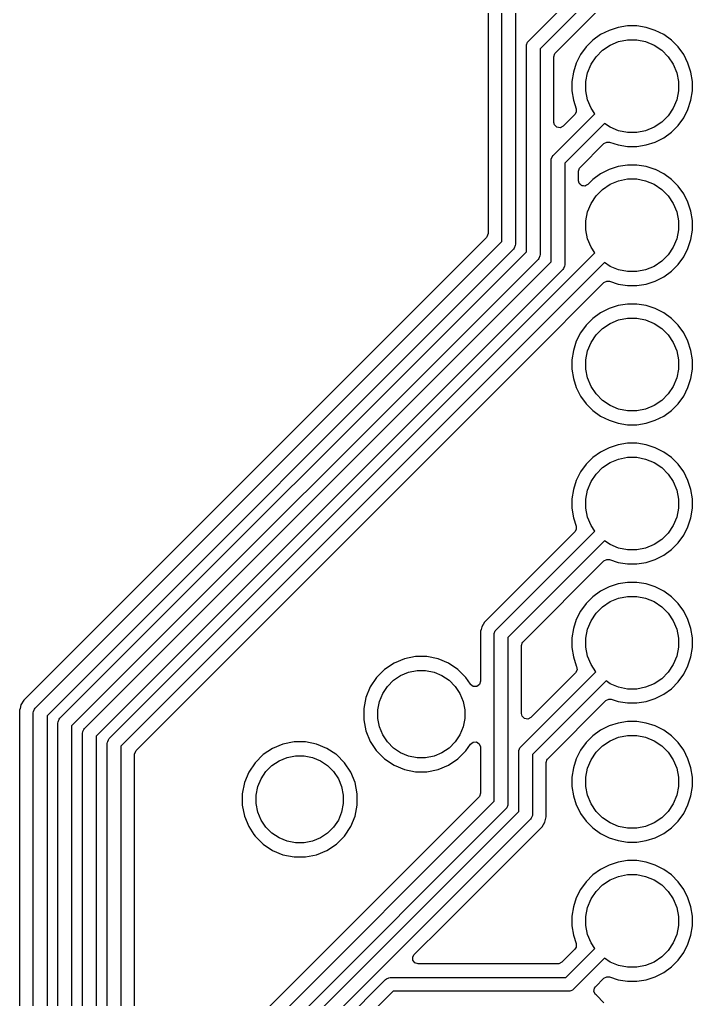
# Model space of a CAD drawing. Extents: x 0 to 130, y -140 to 0.
# Drawn here: x 31.28 to 43.57, y -99.44 to -81.55 of the extents above; entities that cross this region are included whole.
import ezdxf

# ---------------------------------------------------------------- set-up
doc = ezdxf.new("R2010")
doc.units = 0
doc.layers.add('BLACK', color=7, linetype='CONTINUOUS')

msp = doc.modelspace()

# ---------------------------------------------------------------- linework, layer by layer
at = {"layer": 'BLACK', "linetype": 'CONTINUOUS'}
for p, q in [((39.8385, -79.896566), (39.8385, -85.460266)), ((40.089, -85.605036), (40.089, -79.946)), ((40.339, -79.997776), (40.339, -85.656812)), ((40.575612, -81.947612), (41.789328, -80.733895)), ((41.966104, -80.910671), (40.789, -82.087776)), ((41.06849, -82.162546), (41.954548, -81.276487)), ((42.047558, -81.750125), (41.893214, -81.828766)), ((42.047561, -81.750123), (42.047558, -81.750125)), ((42.212293, -81.696598), (42.047561, -81.750123)), ((42.212297, -81.696597), (42.212293, -81.696598)), ((42.383386, -81.6695), (42.212297, -81.696597)), ((42.383389, -81.6695), (42.383386, -81.6695)), ((42.556611, -81.6695), (42.383389, -81.6695)), ((42.556614, -81.6695), (42.556611, -81.6695)), ((42.727702, -81.696597), (42.556614, -81.6695)), ((42.727706, -81.696598), (42.727702, -81.696597)), ((42.892438, -81.750123), (42.727706, -81.696598)), ((42.892441, -81.750125), (42.892438, -81.750123)), ((43.046785, -81.828766), (42.892441, -81.750125)), ((41.893214, -81.828766), (41.753073, -81.930585)), ((42.223258, -81.956601), (42.386685, -81.924093)), ((42.386685, -81.924093), (42.553315, -81.924093)), ((42.553315, -81.924093), (42.716742, -81.956601)), ((43.046787, -81.828767), (43.046785, -81.828766)), ((43.046788, -81.828768), (43.046787, -81.828767)), ((43.186928, -81.930586), (43.046788, -81.828768)), ((40.539, -82.036), (40.541402, -82.011614)), ((40.539, -85.791432), (40.539, -82.036)), ((40.541402, -82.011614), (40.560066, -81.966554)), ((40.560066, -81.966554), (40.560071, -81.966548)), ((40.560071, -81.966548), (40.575612, -81.947612)), ((40.789, -82.087776), (40.789, -85.843208)), ((41.630585, -82.053073), (41.528766, -82.193214)), ((41.753073, -81.930585), (41.630585, -82.053073)), ((41.930766, -82.112941), (42.069313, -82.020367)), ((42.069313, -82.020367), (42.223258, -81.956601)), ((42.716742, -81.956601), (42.870687, -82.020367)), ((42.870687, -82.020367), (43.009234, -82.112941)), ((43.309414, -82.053072), (43.186928, -81.930586)), ((43.411232, -82.193212), (43.309414, -82.053072)), ((41.0395, -82.232544), (41.058407, -82.174353)), ((41.0395, -83.430455), (41.0395, -82.232544)), ((41.058407, -82.174353), (41.06849, -82.162546)), ((41.528766, -82.193214), (41.450125, -82.347558)), ((41.720367, -82.369313), (41.812941, -82.230766)), ((41.812941, -82.230766), (41.930766, -82.112941)), ((43.009234, -82.112941), (43.127059, -82.230766)), ((43.127059, -82.230766), (43.219633, -82.369313)), ((43.489873, -82.347555), (43.411232, -82.193212)), ((41.450123, -82.347561), (41.396598, -82.512293)), ((41.450125, -82.347558), (41.450123, -82.347561)), ((41.656601, -82.523258), (41.720367, -82.369313)), ((43.219633, -82.369313), (43.283399, -82.523258)), ((43.489873, -82.347557), (43.489873, -82.347555)), ((43.489874, -82.347558), (43.489873, -82.347557)), ((43.489876, -82.347561), (43.489874, -82.347558)), ((43.543401, -82.512293), (43.489876, -82.347561)), ((41.396597, -82.512297), (41.3695, -82.683385)), ((41.396598, -82.512293), (41.396597, -82.512297)), ((41.624093, -82.686685), (41.656601, -82.523258)), ((43.283399, -82.523258), (43.315907, -82.686685)), ((43.543402, -82.512297), (43.543401, -82.512293)), ((43.5705, -82.683385), (43.543402, -82.512297)), ((41.3695, -82.683385), (41.3695, -82.856614)), ((41.624093, -82.853315), (41.624093, -82.686685)), ((43.315907, -82.686685), (43.315907, -82.853315)), ((43.5705, -82.856614), (43.5705, -82.683385)), ((41.3695, -82.856614), (41.396597, -83.027702)), ((41.656601, -83.016742), (41.624093, -82.853315)), ((43.315907, -82.853315), (43.283399, -83.016742)), ((43.543402, -83.027702), (43.5705, -82.856614)), ((41.396597, -83.027702), (41.396598, -83.027706)), ((41.396598, -83.027706), (41.44766, -83.184855)), ((41.720367, -83.170687), (41.656601, -83.016742)), ((41.789328, -83.273895), (41.720367, -83.170687)), ((43.219633, -83.170687), (43.127059, -83.309234)), ((43.283399, -83.016742), (43.219633, -83.170687)), ((43.489876, -83.192438), (43.543401, -83.027706)), ((43.543401, -83.027706), (43.543402, -83.027702)), ((41.025612, -84.037612), (41.789328, -83.273895)), ((41.42351, -83.285451), (41.208504, -83.500458)), ((41.447661, -83.24604), (41.42351, -83.285451)), ((41.44766, -83.184855), (41.447661, -83.24604)), ((43.127059, -83.309234), (43.009234, -83.427059)), ((43.309414, -83.486928), (43.411232, -83.346788)), ((43.411232, -83.346788), (43.489873, -83.192445)), ((43.489873, -83.192445), (43.489874, -83.19244)), ((43.489874, -83.19244), (43.489876, -83.192438)), ((41.05029, -83.4754), (41.0395, -83.430455)), ((41.093555, -83.518665), (41.05029, -83.4754)), ((41.153987, -83.528236), (41.093555, -83.518665)), ((41.208504, -83.500458), (41.153987, -83.528236)), ((41.966104, -83.450671), (41.239, -84.177776)), ((42.069313, -83.519633), (41.966104, -83.450671)), ((42.223258, -83.583399), (42.069313, -83.519633)), ((42.870687, -83.519633), (42.716742, -83.583399)), ((43.009234, -83.427059), (42.870687, -83.519633)), ((43.186928, -83.609414), (43.309414, -83.486928)), ((42.386685, -83.615907), (42.223258, -83.583399)), ((42.553315, -83.615907), (42.386685, -83.615907)), ((42.716742, -83.583399), (42.553315, -83.615907)), ((42.892445, -83.789873), (43.046788, -83.711232)), ((43.046788, -83.711232), (43.186928, -83.609414)), ((41.518496, -84.252541), (41.954546, -83.81649)), ((41.954546, -83.81649), (42.009063, -83.788712)), ((42.009063, -83.788712), (42.055143, -83.792339)), ((42.055143, -83.792339), (42.212293, -83.843401)), ((42.212293, -83.843401), (42.212297, -83.843402)), ((42.212297, -83.843402), (42.383386, -83.8705)), ((42.383386, -83.8705), (42.383389, -83.8705)), ((42.383389, -83.8705), (42.556614, -83.8705)), ((42.556614, -83.8705), (42.727702, -83.843402)), ((42.727702, -83.843402), (42.727706, -83.843401)), ((42.727706, -83.843401), (42.892438, -83.789876)), ((42.892438, -83.789876), (42.89244, -83.789874)), ((42.89244, -83.789874), (42.892445, -83.789873)), ((40.991402, -84.101614), (41.010066, -84.056554)), ((41.010066, -84.056554), (41.010071, -84.056548)), ((41.010071, -84.056548), (41.025612, -84.037612)), ((40.989, -84.126), (40.991402, -84.101614)), ((40.989, -85.977828), (40.989, -84.126)), ((41.239, -84.177776), (41.239, -86.029604)), ((41.508407, -84.264353), (41.518496, -84.252541)), ((42.212293, -84.236598), (42.047561, -84.290123)), ((42.212297, -84.236597), (42.212293, -84.236598)), ((42.383386, -84.2095), (42.212297, -84.236597)), ((42.383389, -84.2095), (42.383386, -84.2095)), ((42.556611, -84.2095), (42.383389, -84.2095)), ((42.556614, -84.2095), (42.556611, -84.2095)), ((42.727702, -84.236597), (42.556614, -84.2095)), ((42.727706, -84.236598), (42.727702, -84.236597)), ((42.892438, -84.290123), (42.727706, -84.236598)), ((41.4895, -84.322544), (41.508407, -84.264353)), ((41.4895, -84.495151), (41.4895, -84.322544)), ((41.893214, -84.368766), (41.753073, -84.470585)), ((42.047558, -84.290125), (41.893214, -84.368766)), ((42.047561, -84.290123), (42.047558, -84.290125)), ((42.892441, -84.290125), (42.892438, -84.290123)), ((42.892444, -84.290126), (42.892441, -84.290125)), ((42.892445, -84.290127), (42.892444, -84.290126)), ((42.898527, -84.293226), (42.892445, -84.290127)), ((43.046785, -84.368766), (42.898527, -84.293226)), ((43.046787, -84.368767), (43.046785, -84.368766)), ((43.046788, -84.368768), (43.046787, -84.368767)), ((43.186928, -84.470586), (43.046788, -84.368768)), ((41.50029, -84.540096), (41.4895, -84.495151)), ((41.505938, -84.545744), (41.50029, -84.540096)), ((41.508407, -84.553342), (41.505938, -84.545744)), ((41.527163, -84.566969), (41.508407, -84.553342)), ((41.543555, -84.583361), (41.527163, -84.566969)), ((41.551444, -84.58461), (41.543555, -84.583361)), ((41.557907, -84.589306), (41.551444, -84.58461)), ((41.581092, -84.589306), (41.557907, -84.589306)), ((41.603987, -84.592932), (41.581092, -84.589306)), ((41.611104, -84.589306), (41.603987, -84.592932)), ((41.619093, -84.589306), (41.611104, -84.589306)), ((41.637848, -84.575679), (41.619093, -84.589306)), ((41.658501, -84.565156), (41.637848, -84.575679)), ((41.753072, -84.470586), (41.658501, -84.565156)), ((41.753073, -84.470585), (41.753072, -84.470586)), ((41.930766, -84.652941), (42.069313, -84.560367)), ((42.069313, -84.560367), (42.223258, -84.496601)), ((42.223258, -84.496601), (42.386685, -84.464093)), ((42.386685, -84.464093), (42.553315, -84.464093)), ((42.553315, -84.464093), (42.716742, -84.496601)), ((42.716742, -84.496601), (42.870687, -84.560367)), ((42.870687, -84.560367), (43.009234, -84.652941)), ((43.309414, -84.593072), (43.186928, -84.470586)), ((43.411232, -84.733212), (43.309414, -84.593072)), ((41.720367, -84.909313), (41.812941, -84.770766)), ((41.812941, -84.770766), (41.930766, -84.652941)), ((43.009234, -84.652941), (43.127059, -84.770766)), ((43.127059, -84.770766), (43.219633, -84.909313)), ((43.489873, -84.887555), (43.411232, -84.733212)), ((41.656601, -85.063258), (41.720367, -84.909313)), ((43.219633, -84.909313), (43.283399, -85.063258)), ((43.489873, -84.887557), (43.489873, -84.887555)), ((43.489874, -84.887558), (43.489873, -84.887557)), ((43.489876, -84.887561), (43.489874, -84.887558)), ((43.543401, -85.052293), (43.489876, -84.887561)), ((41.624093, -85.226685), (41.656601, -85.063258)), ((43.283399, -85.063258), (43.315907, -85.226685)), ((43.543402, -85.052297), (43.543401, -85.052293)), ((43.5705, -85.223385), (43.543402, -85.052297)), ((41.624093, -85.393315), (41.624093, -85.226685)), ((43.315907, -85.226685), (43.315907, -85.393315)), ((43.5705, -85.396614), (43.5705, -85.223385)), ((39.8385, -85.460266), (39.819593, -85.518457)), ((41.656601, -85.556742), (41.624093, -85.393315)), ((43.315907, -85.393315), (43.283399, -85.556742)), ((43.543402, -85.567702), (43.5705, -85.396614)), ((39.809504, -85.53027), (31.429438, -93.910337)), ((31.571612, -94.122424), (40.089, -85.605036)), ((39.819593, -85.518457), (39.809504, -85.53027)), ((40.336598, -85.681199), (40.317934, -85.726258)), ((40.339, -85.656812), (40.336598, -85.681198)), ((40.336598, -85.681198), (40.336598, -85.681199)), ((41.720367, -85.710687), (41.656601, -85.556742)), ((43.283399, -85.556742), (43.219633, -85.710687)), ((43.489876, -85.732438), (43.543401, -85.567706)), ((43.543401, -85.567706), (43.543402, -85.567702)), ((40.302388, -85.7452), (31.785, -94.262588)), ((32.021612, -94.30882), (40.539, -85.791432)), ((32.921612, -94.681612), (41.789328, -85.813894)), ((40.317934, -85.726258), (40.302388, -85.7452)), ((40.789, -85.843208), (40.786598, -85.867594)), ((41.789328, -85.813894), (41.720367, -85.710687)), ((43.127059, -85.849234), (43.009234, -85.967059)), ((43.219633, -85.710687), (43.127059, -85.849234)), ((43.411232, -85.886788), (43.489873, -85.732445)), ((43.489873, -85.732445), (43.489874, -85.73244)), ((43.489874, -85.73244), (43.489876, -85.732438)), ((40.752388, -85.931596), (32.235, -94.448984)), ((32.471612, -94.495216), (40.989, -85.977828)), ((41.966105, -85.990671), (33.135, -94.821776)), ((40.767934, -85.912654), (40.752388, -85.931596)), ((40.786598, -85.867595), (40.767934, -85.912654)), ((40.786598, -85.867594), (40.786598, -85.867595)), ((41.239, -86.029604), (41.236598, -86.05399)), ((42.069313, -86.059633), (41.966105, -85.990671)), ((43.009234, -85.967059), (42.870687, -86.059633)), ((43.186928, -86.149414), (43.309414, -86.026928)), ((43.309414, -86.026928), (43.411232, -85.886788)), ((41.202388, -86.117992), (32.685, -94.63538)), ((41.217934, -86.09905), (41.202388, -86.117992)), ((41.236598, -86.053991), (41.217934, -86.09905)), ((41.236598, -86.05399), (41.236598, -86.053991)), ((42.223258, -86.123399), (42.069313, -86.059633)), ((42.386685, -86.155907), (42.223258, -86.123399)), ((42.553315, -86.155907), (42.386685, -86.155907)), ((42.716742, -86.123399), (42.553315, -86.155907)), ((42.870687, -86.059633), (42.716742, -86.123399)), ((43.046788, -86.251232), (43.186928, -86.149414)), ((40.54765, -87.763385), (41.954548, -86.356487)), ((41.954548, -86.356487), (42.009063, -86.328712)), ((42.009063, -86.328712), (42.055143, -86.332339)), ((42.055143, -86.332339), (42.212293, -86.383401)), ((42.212293, -86.383401), (42.212297, -86.383402)), ((42.212297, -86.383402), (42.383386, -86.4105)), ((42.556614, -86.4105), (42.727702, -86.383402)), ((42.727702, -86.383402), (42.727706, -86.383401)), ((42.727706, -86.383401), (42.892438, -86.329876)), ((42.892438, -86.329876), (42.89244, -86.329874)), ((42.89244, -86.329874), (42.892445, -86.329873)), ((42.892445, -86.329873), (43.046788, -86.251232)), ((42.383386, -86.4105), (42.383389, -86.4105)), ((42.383389, -86.4105), (42.556614, -86.4105)), ((42.383386, -86.7495), (42.212297, -86.776597)), ((42.383389, -86.7495), (42.383386, -86.7495)), ((42.556611, -86.7495), (42.383389, -86.7495)), ((42.556614, -86.7495), (42.556611, -86.7495)), ((42.727702, -86.776597), (42.556614, -86.7495)), ((41.893214, -86.908766), (41.753073, -87.010585)), ((42.047558, -86.830125), (41.893214, -86.908766)), ((42.047561, -86.830123), (42.047558, -86.830125)), ((42.212293, -86.776598), (42.047561, -86.830123)), ((42.212297, -86.776597), (42.212293, -86.776598)), ((42.727706, -86.776598), (42.727702, -86.776597)), ((42.892438, -86.830123), (42.727706, -86.776598)), ((42.892441, -86.830125), (42.892438, -86.830123)), ((43.046785, -86.908766), (42.892441, -86.830125)), ((43.046787, -86.908767), (43.046785, -86.908766)), ((43.046788, -86.908768), (43.046787, -86.908767)), ((43.186928, -87.010586), (43.046788, -86.908768)), ((41.753073, -87.010585), (41.630585, -87.133073)), ((41.930766, -87.192941), (42.069313, -87.100367)), ((42.069313, -87.100367), (42.223258, -87.036601)), ((42.223258, -87.036601), (42.386685, -87.004093)), ((42.386685, -87.004093), (42.553315, -87.004093)), ((42.553315, -87.004093), (42.716742, -87.036601)), ((42.716742, -87.036601), (42.870687, -87.100367)), ((42.870687, -87.100367), (43.009234, -87.192941)), ((43.309414, -87.133072), (43.186928, -87.010586)), ((41.528766, -87.273214), (41.450125, -87.427558)), ((41.630585, -87.133073), (41.528766, -87.273214)), ((41.812941, -87.310766), (41.930766, -87.192941)), ((43.009234, -87.192941), (43.127059, -87.310766)), ((43.411232, -87.273212), (43.309414, -87.133072)), ((43.489873, -87.427555), (43.411232, -87.273212)), ((41.450123, -87.427561), (41.396598, -87.592293)), ((41.450125, -87.427558), (41.450123, -87.427561)), ((41.656601, -87.603258), (41.720367, -87.449313)), ((41.720367, -87.449313), (41.812941, -87.310766)), ((43.127059, -87.310766), (43.219633, -87.449313)), ((43.219633, -87.449313), (43.283399, -87.603258)), ((43.489873, -87.427557), (43.489873, -87.427555)), ((43.489874, -87.427558), (43.489873, -87.427557)), ((43.489876, -87.427561), (43.489874, -87.427558)), ((43.543401, -87.592293), (43.489876, -87.427561)), ((41.396597, -87.592297), (41.3695, -87.763385)), ((41.396598, -87.592293), (41.396597, -87.592297)), ((41.624093, -87.766685), (41.656601, -87.603258)), ((43.283399, -87.603258), (43.315907, -87.766685)), ((43.543402, -87.592297), (43.543401, -87.592293)), ((43.5705, -87.763385), (43.543402, -87.592297)), ((33.41449, -94.896546), (40.54765, -87.763385)), ((41.3695, -87.763385), (41.3695, -87.936614)), ((41.624093, -87.933315), (41.624093, -87.766685)), ((43.315907, -87.766685), (43.315907, -87.933315)), ((43.5705, -87.936614), (43.5705, -87.763385)), ((41.3695, -87.936614), (41.396597, -88.107702)), ((41.656601, -88.096742), (41.624093, -87.933315)), ((43.315907, -87.933315), (43.283399, -88.096742)), ((43.543402, -88.107702), (43.5705, -87.936614)), ((41.396597, -88.107702), (41.396598, -88.107706)), ((41.396598, -88.107706), (41.450123, -88.272438)), ((41.720367, -88.250687), (41.656601, -88.096742)), ((43.283399, -88.096742), (43.219633, -88.250687)), ((43.489876, -88.272438), (43.543401, -88.107706)), ((43.543401, -88.107706), (43.543402, -88.107702)), ((41.450123, -88.272438), (41.450125, -88.272441)), ((41.450125, -88.272441), (41.450126, -88.272442)), ((41.450126, -88.272442), (41.450127, -88.272445)), ((41.450127, -88.272445), (41.528768, -88.426788)), ((41.812941, -88.389234), (41.720367, -88.250687)), ((43.219633, -88.250687), (43.127059, -88.389234)), ((43.411232, -88.426788), (43.489873, -88.272445)), ((43.489873, -88.272445), (43.489874, -88.27244)), ((43.489874, -88.27244), (43.489876, -88.272438)), ((41.528768, -88.426788), (41.630586, -88.566928)), ((41.930766, -88.507059), (41.812941, -88.389234)), ((42.069313, -88.599633), (41.930766, -88.507059)), ((43.009234, -88.507059), (42.870687, -88.599633)), ((43.127059, -88.389234), (43.009234, -88.507059)), ((43.309414, -88.566928), (43.411232, -88.426788)), ((41.630586, -88.566928), (41.753072, -88.689414)), ((41.753072, -88.689414), (41.893212, -88.791232)), ((42.223258, -88.663399), (42.069313, -88.599633)), ((42.386685, -88.695907), (42.223258, -88.663399)), ((42.553315, -88.695907), (42.386685, -88.695907)), ((42.716742, -88.663399), (42.553315, -88.695907)), ((42.870687, -88.599633), (42.716742, -88.663399)), ((43.046788, -88.791232), (43.186928, -88.689414)), ((43.186928, -88.689414), (43.309414, -88.566928)), ((41.893212, -88.791232), (42.047555, -88.869873)), ((42.047555, -88.869873), (42.047557, -88.869873)), ((42.047557, -88.869873), (42.047558, -88.869874)), ((42.047558, -88.869874), (42.047561, -88.869876)), ((42.047561, -88.869876), (42.212293, -88.923401)), ((42.727706, -88.923401), (42.892438, -88.869876)), ((42.892438, -88.869876), (42.89244, -88.869874)), ((42.89244, -88.869874), (42.892445, -88.869873)), ((42.892445, -88.869873), (43.046788, -88.791232)), ((42.212293, -88.923401), (42.212297, -88.923402)), ((42.212297, -88.923402), (42.383386, -88.9505)), ((42.383386, -88.9505), (42.383389, -88.9505)), ((42.383389, -88.9505), (42.556614, -88.9505)), ((42.556614, -88.9505), (42.727702, -88.923402)), ((42.727702, -88.923402), (42.727706, -88.923401)), ((42.047558, -89.370125), (41.893214, -89.448766)), ((42.047561, -89.370123), (42.047558, -89.370125)), ((42.212293, -89.316598), (42.047561, -89.370123)), ((42.212297, -89.316597), (42.212293, -89.316598)), ((42.383386, -89.2895), (42.212297, -89.316597)), ((42.383389, -89.2895), (42.383386, -89.2895)), ((42.556611, -89.2895), (42.383389, -89.2895)), ((42.556614, -89.2895), (42.556611, -89.2895)), ((42.727702, -89.316597), (42.556614, -89.2895)), ((42.727706, -89.316598), (42.727702, -89.316597)), ((42.892438, -89.370123), (42.727706, -89.316598)), ((42.892441, -89.370125), (42.892438, -89.370123)), ((43.046785, -89.448766), (42.892441, -89.370125)), ((41.753073, -89.550585), (41.630585, -89.673073)), ((41.893214, -89.448766), (41.753073, -89.550585)), ((42.069313, -89.640367), (42.223258, -89.576601)), ((42.223258, -89.576601), (42.386685, -89.544093)), ((42.386685, -89.544093), (42.553315, -89.544093)), ((42.553315, -89.544093), (42.716742, -89.576601)), ((42.716742, -89.576601), (42.870687, -89.640367)), ((43.046787, -89.448767), (43.046785, -89.448766)), ((43.046788, -89.448768), (43.046787, -89.448767)), ((43.186928, -89.550586), (43.046788, -89.448768)), ((43.309414, -89.673072), (43.186928, -89.550586)), ((41.630585, -89.673073), (41.528766, -89.813214)), ((41.812941, -89.850766), (41.930766, -89.732941)), ((41.930766, -89.732941), (42.069313, -89.640367)), ((42.870687, -89.640367), (43.009234, -89.732941)), ((43.009234, -89.732941), (43.127059, -89.850766)), ((43.411232, -89.813212), (43.309414, -89.673072)), ((41.450123, -89.967561), (41.396598, -90.132293)), ((41.450125, -89.967558), (41.450123, -89.967561)), ((41.528766, -89.813214), (41.450125, -89.967558)), ((41.720367, -89.989313), (41.812941, -89.850766)), ((43.127059, -89.850766), (43.219633, -89.989313)), ((43.489873, -89.967555), (43.411232, -89.813212)), ((43.489873, -89.967557), (43.489873, -89.967555)), ((43.489874, -89.967558), (43.489873, -89.967557)), ((43.489876, -89.967561), (43.489874, -89.967558)), ((43.543401, -90.132293), (43.489876, -89.967561)), ((41.396597, -90.132297), (41.3695, -90.303385)), ((41.396598, -90.132293), (41.396597, -90.132297)), ((41.624093, -90.306685), (41.656601, -90.143258)), ((41.656601, -90.143258), (41.720367, -89.989313)), ((43.219633, -89.989313), (43.283399, -90.143258)), ((43.283399, -90.143258), (43.315907, -90.306685)), ((43.543402, -90.132297), (43.543401, -90.132293)), ((43.5705, -90.303385), (43.543402, -90.132297)), ((41.3695, -90.303385), (41.3695, -90.476614)), ((41.624093, -90.473315), (41.624093, -90.306685)), ((43.315907, -90.306685), (43.315907, -90.473315)), ((43.5705, -90.476614), (43.5705, -90.303385)), ((41.3695, -90.476614), (41.396597, -90.647698)), ((41.656601, -90.636742), (41.624093, -90.473315)), ((43.315907, -90.473315), (43.283399, -90.636742)), ((43.543402, -90.647702), (43.5705, -90.476614)), ((41.396597, -90.647698), (41.44766, -90.804855)), ((41.720367, -90.790687), (41.656601, -90.636742)), ((43.283399, -90.636742), (43.219633, -90.790687)), ((43.489876, -90.812438), (43.543401, -90.647706)), ((43.543401, -90.647706), (43.543402, -90.647702)), ((41.44766, -90.866041), (41.423509, -90.905452)), ((41.44766, -90.804855), (41.44766, -90.866041)), ((41.789328, -90.893894), (41.720367, -90.790687)), ((43.219633, -90.790687), (43.127059, -90.929234)), ((43.411232, -90.966788), (43.489873, -90.812445)), ((43.489873, -90.812445), (43.489874, -90.81244)), ((43.489874, -90.81244), (43.489876, -90.812438)), ((41.423509, -90.905452), (39.844438, -92.484525)), ((39.986612, -92.696612), (41.789328, -90.893894)), ((43.009234, -91.047059), (42.870687, -91.139633)), ((43.127059, -90.929234), (43.009234, -91.047059)), ((43.309414, -91.106928), (43.411232, -90.966788)), ((41.966105, -91.070671), (40.2, -92.836776)), ((42.069313, -91.139633), (41.966105, -91.070671)), ((42.223258, -91.203399), (42.069313, -91.139633)), ((42.386685, -91.235907), (42.223258, -91.203399)), ((42.716742, -91.203399), (42.553315, -91.235907)), ((42.870687, -91.139633), (42.716742, -91.203399)), ((43.046788, -91.331232), (43.186928, -91.229414)), ((43.186928, -91.229414), (43.309414, -91.106928)), ((41.954548, -91.436487), (42.009063, -91.408712)), ((42.009063, -91.408712), (42.055143, -91.412339)), ((42.553315, -91.235907), (42.386685, -91.235907)), ((42.727706, -91.463401), (42.892438, -91.409876)), ((42.892438, -91.409876), (42.89244, -91.409874)), ((42.89244, -91.409874), (42.892445, -91.409873)), ((42.892445, -91.409873), (43.046788, -91.331232)), ((40.47949, -92.911546), (41.954548, -91.436487)), ((42.055143, -91.412339), (42.212293, -91.463401)), ((42.212293, -91.463401), (42.212297, -91.463402)), ((42.212297, -91.463402), (42.383386, -91.4905)), ((42.383386, -91.4905), (42.383389, -91.4905)), ((42.383389, -91.4905), (42.556614, -91.4905)), ((42.556614, -91.4905), (42.727702, -91.463402)), ((42.727702, -91.463402), (42.727706, -91.463401)), ((42.047558, -91.910125), (41.893214, -91.988766)), ((42.047561, -91.910123), (42.047558, -91.910125)), ((42.212293, -91.856598), (42.047561, -91.910123)), ((42.212297, -91.856597), (42.212293, -91.856598)), ((42.383386, -91.8295), (42.212297, -91.856597)), ((42.383389, -91.8295), (42.383386, -91.8295)), ((42.556611, -91.8295), (42.383389, -91.8295)), ((42.556614, -91.8295), (42.556611, -91.8295)), ((42.727702, -91.856597), (42.556614, -91.8295)), ((42.727706, -91.856598), (42.727702, -91.856597)), ((42.892438, -91.910123), (42.727706, -91.856598)), ((42.892441, -91.910125), (42.892438, -91.910123)), ((43.046785, -91.988766), (42.892441, -91.910125)), ((41.753073, -92.090585), (41.630585, -92.213073)), ((41.893214, -91.988766), (41.753073, -92.090585)), ((42.069313, -92.180367), (42.223258, -92.116601)), ((42.223258, -92.116601), (42.386685, -92.084093)), ((42.386685, -92.084093), (42.553315, -92.084093)), ((42.553315, -92.084093), (42.716742, -92.116601)), ((42.716742, -92.116601), (42.870687, -92.180367)), ((43.046787, -91.988767), (43.046785, -91.988766)), ((43.046788, -91.988768), (43.046787, -91.988767)), ((43.186928, -92.090586), (43.046788, -91.988768)), ((43.309414, -92.213072), (43.186928, -92.090586)), ((41.630585, -92.213073), (41.528766, -92.353214)), ((41.812941, -92.390766), (41.930766, -92.272941)), ((41.930766, -92.272941), (42.069313, -92.180367)), ((42.870687, -92.180367), (43.009234, -92.272941)), ((43.009234, -92.272941), (43.127059, -92.390766)), ((43.411232, -92.353212), (43.309414, -92.213072)), ((41.528766, -92.353214), (41.450125, -92.507558)), ((41.720367, -92.529313), (41.812941, -92.390766)), ((43.127059, -92.390766), (43.219633, -92.529313)), ((43.489873, -92.507555), (43.411232, -92.353212)), ((39.725089, -92.640062), (39.712294, -92.687814)), ((39.725091, -92.640058), (39.725089, -92.640062)), ((39.774524, -92.554438), (39.725091, -92.640058)), ((39.844437, -92.484524), (39.774524, -92.554438)), ((39.844438, -92.484525), (39.844437, -92.484524)), ((41.450123, -92.507561), (41.396598, -92.672293)), ((41.450125, -92.507558), (41.450123, -92.507561)), ((41.656601, -92.683258), (41.720367, -92.529313)), ((43.219633, -92.529313), (43.283399, -92.683258)), ((43.489873, -92.507557), (43.489873, -92.507555)), ((43.489874, -92.507558), (43.489873, -92.507557)), ((43.489876, -92.507561), (43.489874, -92.507558)), ((43.543401, -92.672293), (43.489876, -92.507561)), ((39.701079, -92.729673), (39.6995, -92.735566)), ((39.6995, -92.735566), (39.6995, -93.633576)), ((39.703805, -92.7195), (39.701079, -92.729673)), ((39.703806, -92.719495), (39.703805, -92.7195)), ((39.712294, -92.687814), (39.703806, -92.719495)), ((39.95, -92.785), (39.952402, -92.760614)), ((39.95, -95.823035), (39.95, -92.785)), ((39.952402, -92.760614), (39.971066, -92.715554)), ((39.971066, -92.715554), (39.971071, -92.715548)), ((39.971071, -92.715548), (39.986612, -92.696612)), ((40.2, -92.836776), (40.2, -95.874812)), ((41.396597, -92.672297), (41.3695, -92.843385)), ((41.396598, -92.672293), (41.396597, -92.672297)), ((41.624093, -92.846685), (41.656601, -92.683258)), ((43.283399, -92.683258), (43.315907, -92.846685)), ((43.543402, -92.672297), (43.543401, -92.672293)), ((43.5705, -92.843385), (43.543402, -92.672297)), ((40.4505, -92.981544), (40.469407, -92.923353)), ((40.4505, -94.225454), (40.4505, -92.981544)), ((40.469407, -92.923353), (40.47949, -92.911546)), ((41.3695, -92.843385), (41.3695, -93.016614)), ((41.3695, -93.016614), (41.396597, -93.187702)), ((41.624093, -93.013315), (41.624093, -92.846685)), ((41.656601, -93.176742), (41.624093, -93.013315)), ((43.315907, -93.013315), (43.283399, -93.176742)), ((43.315907, -92.846685), (43.315907, -93.013315)), ((43.543402, -93.187702), (43.5705, -93.016614)), ((43.5705, -93.016614), (43.5705, -92.843385)), ((38.516532, -93.1847), (38.313581, -93.225069)), ((38.516535, -93.1847), (38.516532, -93.1847)), ((38.723465, -93.1847), (38.516535, -93.1847)), ((38.723467, -93.1847), (38.723465, -93.1847)), ((38.926418, -93.225069), (38.723467, -93.1847)), ((41.396597, -93.187702), (41.396598, -93.187706)), ((41.396598, -93.187706), (41.450123, -93.352438)), ((41.720367, -93.330687), (41.656601, -93.176742)), ((43.283399, -93.176742), (43.219633, -93.330687)), ((43.489876, -93.352438), (43.543401, -93.187706)), ((43.543401, -93.187706), (43.543402, -93.187702)), ((38.122402, -93.304258), (37.950348, -93.41922)), ((38.313581, -93.225069), (38.122402, -93.304258)), ((39.117597, -93.304258), (38.926418, -93.225069)), ((39.289651, -93.41922), (39.117597, -93.304258)), ((41.450123, -93.352438), (41.450127, -93.352447)), ((41.450127, -93.352447), (41.455408, -93.362811)), ((41.455408, -93.362811), (41.464979, -93.423243)), ((41.807753, -93.46147), (41.720367, -93.330687)), ((43.219633, -93.330687), (43.127059, -93.469234)), ((43.411232, -93.506788), (43.489873, -93.352445)), ((43.489873, -93.352445), (43.489874, -93.35244)), ((43.489874, -93.35244), (43.489876, -93.352438)), ((37.950348, -93.41922), (37.80402, -93.565548)), ((38.112485, -93.616792), (38.242883, -93.529663)), ((38.242883, -93.529663), (38.387772, -93.469648)), ((38.387772, -93.469648), (38.541586, -93.439052)), ((38.541586, -93.439052), (38.698414, -93.439052)), ((38.698414, -93.439052), (38.852228, -93.469648)), ((38.852228, -93.469648), (38.997117, -93.529663)), ((38.997117, -93.529663), (39.127515, -93.616792)), ((39.289655, -93.419223), (39.289651, -93.41922)), ((39.435977, -93.565545), (39.289655, -93.419223)), ((40.436612, -94.832612), (41.807753, -93.46147)), ((41.437202, -93.477759), (40.619504, -94.295458)), ((41.464979, -93.423243), (41.437202, -93.477759)), ((43.127059, -93.469234), (43.009234, -93.587059)), ((43.309414, -93.646928), (43.411232, -93.506788)), ((37.80402, -93.565548), (37.689058, -93.737602)), ((37.914463, -93.858083), (38.001592, -93.727685)), ((38.001592, -93.727685), (38.112485, -93.616792)), ((39.127515, -93.616792), (39.238408, -93.727685)), ((39.238408, -93.727685), (39.325537, -93.858083)), ((39.435979, -93.565548), (39.435977, -93.565545)), ((39.518184, -93.688577), (39.435979, -93.565548)), ((39.520407, -93.691767), (39.518184, -93.688577)), ((39.569907, -93.727731), (39.520407, -93.691767)), ((39.631093, -93.727731), (39.569907, -93.727731)), ((39.680593, -93.691767), (39.631093, -93.727731)), ((39.6995, -93.633576), (39.680593, -93.691767)), ((41.993679, -93.629096), (40.65, -94.972776)), ((42.069313, -93.679633), (41.993679, -93.629096)), ((42.223258, -93.743399), (42.069313, -93.679633)), ((42.870687, -93.679633), (42.716742, -93.743399)), ((43.009234, -93.587059), (42.870687, -93.679633)), ((43.186928, -93.769414), (43.309414, -93.646928)), ((31.429437, -93.910336), (31.359524, -93.98025)), ((31.429438, -93.910337), (31.429437, -93.910336)), ((37.689058, -93.737602), (37.609869, -93.928781)), ((37.854448, -94.002972), (37.914463, -93.858083)), ((39.325537, -93.858083), (39.385552, -94.002972)), ((42.386685, -93.775907), (42.223258, -93.743399)), ((42.553315, -93.775907), (42.386685, -93.775907)), ((42.716742, -93.743399), (42.553315, -93.775907)), ((42.892445, -93.949873), (43.046788, -93.871232)), ((43.046788, -93.871232), (43.186928, -93.769414)), ((31.31009, -94.065875), (31.292443, -94.131735)), ((31.359524, -93.98025), (31.310089, -94.065873)), ((31.310089, -94.065873), (31.310089, -94.065874)), ((31.310089, -94.065874), (31.31009, -94.065875)), ((37.609869, -93.928781), (37.5695, -94.131732)), ((37.823852, -94.156786), (37.854448, -94.002972)), ((39.385552, -94.002972), (39.416148, -94.156786)), ((40.92949, -95.047546), (41.989267, -93.987768)), ((41.989267, -93.987768), (42.043782, -93.959993)), ((42.043782, -93.959993), (42.089862, -93.96362)), ((42.089862, -93.96362), (42.212293, -94.003401)), ((42.212293, -94.003401), (42.212297, -94.003402)), ((42.212297, -94.003402), (42.383386, -94.0305)), ((42.383386, -94.0305), (42.383389, -94.0305)), ((42.383389, -94.0305), (42.556614, -94.0305)), ((42.556614, -94.0305), (42.727702, -94.003402)), ((42.727702, -94.003402), (42.727706, -94.003401)), ((42.727706, -94.003401), (42.892438, -93.949876)), ((42.892438, -93.949876), (42.89244, -93.949874)), ((42.89244, -93.949874), (42.892445, -93.949873)), ((31.292443, -94.131735), (31.2845, -94.161377)), ((31.2845, -94.161377), (31.2845, -112.658207)), ((31.535, -94.210812), (31.537402, -94.186426)), ((31.535, -112.608772), (31.535, -94.210812)), ((31.537402, -94.186426), (31.556066, -94.141366)), ((31.556066, -94.141366), (31.556071, -94.14136)), ((31.556071, -94.14136), (31.571612, -94.122424)), ((31.785, -94.262588), (31.785, -112.556996)), ((37.5695, -94.131732), (37.5695, -94.338667)), ((37.823852, -94.313614), (37.823852, -94.156786)), ((39.416148, -94.156786), (39.416148, -94.313614)), ((40.46129, -94.270399), (40.4505, -94.225454)), ((40.504555, -94.313664), (40.46129, -94.270399)), ((31.985, -94.397208), (31.987402, -94.372822)), ((31.985, -112.422376), (31.985, -94.397208)), ((31.987402, -94.372822), (32.006066, -94.327762)), ((32.006066, -94.327762), (32.006071, -94.327756)), ((32.006071, -94.327756), (32.021612, -94.30882)), ((32.235, -94.448984), (32.235, -112.370599)), ((37.5695, -94.338667), (37.609869, -94.541618)), ((37.854448, -94.467428), (37.823852, -94.313614)), ((39.416148, -94.313614), (39.385552, -94.467428)), ((40.564987, -94.323235), (40.504555, -94.313664)), ((40.619504, -94.295458), (40.564987, -94.323235)), ((42.047558, -94.450125), (41.893214, -94.528766)), ((42.047561, -94.450123), (42.047558, -94.450125)), ((42.212293, -94.396598), (42.047561, -94.450123)), ((42.212297, -94.396597), (42.212293, -94.396598)), ((42.383386, -94.3695), (42.212297, -94.396597)), ((42.383389, -94.3695), (42.383386, -94.3695)), ((42.556611, -94.3695), (42.383389, -94.3695)), ((42.556614, -94.3695), (42.556611, -94.3695)), ((42.727702, -94.396597), (42.556614, -94.3695)), ((42.727706, -94.396598), (42.727702, -94.396597)), ((42.892438, -94.450123), (42.727706, -94.396598)), ((42.892441, -94.450125), (42.892438, -94.450123)), ((43.046785, -94.528766), (42.892441, -94.450125)), ((32.435, -94.583604), (32.437402, -94.559218)), ((32.435, -112.23598), (32.435, -94.583604)), ((32.437402, -94.559218), (32.439461, -94.554248)), ((32.439461, -94.554248), (32.444692, -94.541618)), ((32.444692, -94.541618), (32.456066, -94.514158)), ((32.456066, -94.514158), (32.456071, -94.514152)), ((32.456071, -94.514152), (32.471612, -94.495216)), ((37.609869, -94.541618), (37.689058, -94.732797)), ((37.914463, -94.612317), (37.854448, -94.467428)), ((38.001592, -94.742715), (37.914463, -94.612317)), ((39.325537, -94.612317), (39.238408, -94.742715)), ((39.385552, -94.467428), (39.325537, -94.612317)), ((41.753073, -94.630585), (41.630585, -94.753073)), ((41.893214, -94.528766), (41.753073, -94.630585)), ((42.223258, -94.656601), (42.386685, -94.624093)), ((42.386685, -94.624093), (42.553315, -94.624093)), ((42.553315, -94.624093), (42.716742, -94.656601)), ((43.046787, -94.528767), (43.046785, -94.528766)), ((43.046788, -94.528768), (43.046787, -94.528767)), ((43.186928, -94.630586), (43.046788, -94.528768)), ((43.309414, -94.753072), (43.186928, -94.630586)), ((32.685, -94.63538), (32.685, -112.184204)), ((32.885, -94.77), (32.887402, -94.745614)), ((32.885, -112.049584), (32.885, -94.77)), ((32.887402, -94.745614), (32.888095, -94.743942)), ((32.888095, -94.743942), (32.892868, -94.732415)), ((32.892868, -94.732415), (32.906066, -94.700554)), ((32.906066, -94.700554), (32.906071, -94.700548)), ((32.906071, -94.700548), (32.921612, -94.681612)), ((36.093581, -94.779869), (35.902402, -94.859058)), ((36.296532, -94.7395), (36.093581, -94.779869)), ((36.296535, -94.7395), (36.296532, -94.7395)), ((36.503465, -94.7395), (36.296535, -94.7395)), ((36.503467, -94.7395), (36.503465, -94.7395)), ((36.706418, -94.779869), (36.503467, -94.7395)), ((36.897597, -94.859058), (36.706418, -94.779869)), ((37.689058, -94.732797), (37.798467, -94.89654)), ((38.112485, -94.853608), (38.001592, -94.742715)), ((39.238408, -94.742715), (39.127515, -94.853608)), ((39.435977, -94.904855), (39.518184, -94.781821)), ((39.518184, -94.781821), (39.566234, -94.743942)), ((39.566234, -94.743942), (39.627372, -94.74154)), ((39.627372, -94.74154), (39.678246, -94.775532)), ((39.678246, -94.775532), (39.699424, -94.832936)), ((41.630585, -94.753073), (41.528766, -94.893214)), ((41.930766, -94.812941), (42.069313, -94.720367)), ((42.069313, -94.720367), (42.223258, -94.656601)), ((42.716742, -94.656601), (42.870687, -94.720367)), ((42.870687, -94.720367), (43.009234, -94.812941)), ((43.411232, -94.893212), (43.309414, -94.753072)), ((33.135, -94.821776), (33.135, -111.997808)), ((33.3855, -94.966544), (33.404407, -94.908353)), ((33.3855, -95.686532), (33.3855, -94.966544)), ((33.404407, -94.908353), (33.41449, -94.896546)), ((35.730348, -94.97402), (35.58402, -95.120348)), ((35.902402, -94.859058), (35.730348, -94.97402)), ((37.058462, -94.966544), (36.897597, -94.859058)), ((37.069655, -94.974023), (37.058462, -94.966544)), ((37.215977, -95.120345), (37.069655, -94.974023)), ((37.798467, -94.89654), (37.804023, -94.904855)), ((37.804023, -94.904855), (37.950345, -95.051177)), ((38.242883, -94.940737), (38.112485, -94.853608)), ((38.387772, -95.000752), (38.242883, -94.940737)), ((38.997117, -94.940737), (38.852228, -95.000752)), ((39.127515, -94.853608), (38.997117, -94.940737)), ((39.289655, -95.051177), (39.435977, -94.904855)), ((39.699424, -94.832936), (39.6995, -94.836823)), ((39.6995, -94.836823), (39.6995, -95.678266)), ((40.4, -94.921), (40.402402, -94.896614)), ((40.4, -96.009431), (40.4, -94.921)), ((40.402402, -94.896614), (40.402433, -94.89654)), ((40.402433, -94.89654), (40.414727, -94.866859)), ((40.414727, -94.866859), (40.421066, -94.851554)), ((40.421066, -94.851554), (40.421071, -94.851548)), ((40.421071, -94.851548), (40.436612, -94.832612)), ((40.65, -94.972776), (40.65, -96.061208)), ((41.528766, -94.893214), (41.450125, -95.047558)), ((41.720367, -95.069313), (41.812941, -94.930766)), ((41.812941, -94.930766), (41.930766, -94.812941)), ((43.009234, -94.812941), (43.127059, -94.930766)), ((43.127059, -94.930766), (43.219633, -95.069313)), ((43.489873, -95.047555), (43.411232, -94.893212)), ((35.58402, -95.120348), (35.469058, -95.292402)), ((35.892485, -95.171592), (36.022883, -95.084463)), ((36.022883, -95.084463), (36.167772, -95.024448)), ((36.167772, -95.024448), (36.321586, -94.993852)), ((36.321586, -94.993852), (36.478414, -94.993852)), ((36.478414, -94.993852), (36.632228, -95.024448)), ((36.632228, -95.024448), (36.777117, -95.084463)), ((36.777117, -95.084463), (36.907515, -95.171592)), ((37.330941, -95.292402), (37.215977, -95.120345)), ((37.950345, -95.051177), (38.122402, -95.166141)), ((38.122402, -95.166141), (38.31358, -95.24533)), ((38.541586, -95.031348), (38.387772, -95.000752)), ((38.698414, -95.031348), (38.541586, -95.031348)), ((38.852228, -95.000752), (38.698414, -95.031348)), ((38.92642, -95.24533), (39.117598, -95.166141)), ((39.117598, -95.166141), (39.289655, -95.051177)), ((40.9005, -95.117544), (40.919407, -95.059353)), ((40.9005, -95.383385), (40.9005, -95.117544)), ((40.919407, -95.059353), (40.92949, -95.047546)), ((41.450123, -95.047561), (41.396598, -95.212293)), ((41.450125, -95.047558), (41.450123, -95.047561)), ((41.656601, -95.223258), (41.720367, -95.069313)), ((43.219633, -95.069313), (43.283399, -95.223258)), ((43.489873, -95.047557), (43.489873, -95.047555)), ((43.489874, -95.047558), (43.489873, -95.047557)), ((43.489876, -95.047561), (43.489874, -95.047558)), ((43.543401, -95.212293), (43.489876, -95.047561)), ((35.469058, -95.292402), (35.389869, -95.483581)), ((35.694463, -95.412883), (35.781592, -95.282485)), ((35.781592, -95.282485), (35.892485, -95.171592)), ((36.907515, -95.171592), (37.018408, -95.282485)), ((37.018408, -95.282485), (37.105537, -95.412883)), ((37.41013, -95.48358), (37.330941, -95.292402)), ((38.31358, -95.24533), (38.516535, -95.2857)), ((38.516535, -95.2857), (38.516536, -95.2857)), ((38.516536, -95.2857), (38.723464, -95.2857)), ((38.723464, -95.2857), (38.723465, -95.2857)), ((38.723465, -95.2857), (38.92642, -95.24533)), ((41.396597, -95.212297), (41.3695, -95.383385)), ((41.396598, -95.212293), (41.396597, -95.212297)), ((41.624093, -95.386685), (41.656601, -95.223258)), ((43.283399, -95.223258), (43.315907, -95.386685)), ((43.543402, -95.212297), (43.543401, -95.212293)), ((43.5705, -95.383385), (43.543402, -95.212297)), ((35.389869, -95.483581), (35.3495, -95.686532)), ((35.634448, -95.557772), (35.694463, -95.412883)), ((37.105537, -95.412883), (37.165552, -95.557772)), ((37.4505, -95.686535), (37.41013, -95.48358)), ((40.9005, -96.011772), (40.9005, -95.383385)), ((41.3695, -95.383385), (41.3695, -95.556614)), ((41.624093, -95.553315), (41.624093, -95.386685)), ((43.315907, -95.386685), (43.315907, -95.553315)), ((43.5705, -95.556614), (43.5705, -95.383385)), ((33.3855, -101.794266), (33.3855, -95.686532)), ((35.3495, -95.686532), (35.3495, -95.893467)), ((35.603852, -95.711586), (35.634448, -95.557772)), ((37.165552, -95.557772), (37.196148, -95.711586)), ((37.4505, -95.893465), (37.4505, -95.686535)), ((39.6995, -95.678266), (39.680593, -95.736457)), ((41.3695, -95.556614), (41.396597, -95.727702)), ((41.656601, -95.716742), (41.624093, -95.553315)), ((43.315907, -95.553315), (43.283399, -95.716742)), ((43.543402, -95.727702), (43.5705, -95.556614)), ((33.371612, -102.401424), (39.95, -95.823035)), ((39.670504, -95.74827), (33.554504, -101.86427)), ((35.603852, -95.868414), (35.603852, -95.711586)), ((35.634448, -96.022228), (35.603852, -95.868414)), ((37.196148, -95.868414), (37.165552, -96.022228)), ((37.196148, -95.711586), (37.196148, -95.868414)), ((39.680593, -95.736457), (39.670504, -95.74827)), ((40.2, -95.874812), (40.197598, -95.899198)), ((41.396597, -95.727702), (41.396598, -95.727706)), ((41.396598, -95.727706), (41.450123, -95.892438)), ((41.720367, -95.870687), (41.656601, -95.716742)), ((41.812941, -96.009234), (41.720367, -95.870687)), ((43.219633, -95.870687), (43.127059, -96.009234)), ((43.283399, -95.716742), (43.219633, -95.870687)), ((43.489876, -95.892438), (43.543401, -95.727706)), ((43.543401, -95.727706), (43.543402, -95.727702)), ((40.163389, -95.9632), (33.585, -102.541588)), ((33.821612, -102.58782), (40.4, -96.009431)), ((35.3495, -95.893467), (35.389869, -96.096418)), ((35.694463, -96.167117), (35.634448, -96.022228)), ((37.165552, -96.022228), (37.105537, -96.167117)), ((37.41013, -96.09642), (37.4505, -95.893465)), ((40.178934, -95.944258), (40.163389, -95.9632)), ((40.197598, -95.899198), (40.178934, -95.944258)), ((40.65, -96.061208), (40.647598, -96.085594)), ((40.9005, -96.110644), (40.9005, -96.011772)), ((41.450123, -95.892438), (41.450125, -95.892441)), ((41.450125, -95.892441), (41.513202, -96.016239)), ((41.513202, -96.016239), (41.528768, -96.046788)), ((41.528768, -96.046788), (41.630586, -96.186928)), ((41.930766, -96.127059), (41.812941, -96.009234)), ((43.127059, -96.009234), (43.009234, -96.127059)), ((43.309414, -96.186928), (43.411232, -96.046788)), ((43.411232, -96.046788), (43.489873, -95.892445)), ((43.489873, -95.892445), (43.489874, -95.89244)), ((43.489874, -95.89244), (43.489876, -95.892438)), ((40.613389, -96.149596), (34.035, -102.727984)), ((35.389869, -96.096418), (35.469058, -96.287597)), ((35.781592, -96.297515), (35.694463, -96.167117)), ((37.105537, -96.167117), (37.018408, -96.297515)), ((37.330941, -96.287598), (37.41013, -96.09642)), ((40.628934, -96.130654), (40.613389, -96.149596)), ((40.647598, -96.085594), (40.628934, -96.130654)), ((40.825475, -96.291771), (40.874911, -96.206145)), ((40.874911, -96.206145), (40.9005, -96.110644)), ((41.630586, -96.186928), (41.753072, -96.309414)), ((42.069313, -96.219633), (41.930766, -96.127059)), ((42.223258, -96.283399), (42.069313, -96.219633)), ((42.870687, -96.219633), (42.716742, -96.283399)), ((43.009234, -96.127059), (42.870687, -96.219633)), ((43.186928, -96.309414), (43.309414, -96.186928)), ((35.469058, -96.287597), (35.56457, -96.430542)), ((35.892485, -96.408408), (35.781592, -96.297515)), ((36.022883, -96.495537), (35.892485, -96.408408)), ((36.907515, -96.408408), (36.777117, -96.495537)), ((37.018408, -96.297515), (36.907515, -96.408408)), ((37.215977, -96.459655), (37.330941, -96.287598)), ((39.020635, -98.096611), (40.825475, -96.291771)), ((41.753072, -96.309414), (41.893212, -96.411232)), ((41.893212, -96.411232), (42.047555, -96.489873)), ((42.386685, -96.315907), (42.223258, -96.283399)), ((42.553315, -96.315907), (42.386685, -96.315907)), ((42.716742, -96.283399), (42.553315, -96.315907)), ((42.892445, -96.489873), (43.046788, -96.411232)), ((43.046788, -96.411232), (43.186928, -96.309414)), ((35.56457, -96.430542), (35.584023, -96.459655)), ((35.584023, -96.459655), (35.730345, -96.605977)), ((36.167772, -96.555552), (36.022883, -96.495537)), ((36.321586, -96.586148), (36.167772, -96.555552)), ((36.478414, -96.586148), (36.321586, -96.586148)), ((36.632228, -96.555552), (36.478414, -96.586148)), ((36.777117, -96.495537), (36.632228, -96.555552)), ((37.069655, -96.605977), (37.215977, -96.459655)), ((42.047555, -96.489873), (42.047557, -96.489873)), ((42.047557, -96.489873), (42.047558, -96.489874)), ((42.047558, -96.489874), (42.047561, -96.489876)), ((42.047561, -96.489876), (42.212293, -96.543401)), ((42.212293, -96.543401), (42.212297, -96.543402)), ((42.212297, -96.543402), (42.383386, -96.5705)), ((42.383386, -96.5705), (42.383389, -96.5705)), ((42.383389, -96.5705), (42.556614, -96.5705)), ((42.556614, -96.5705), (42.727702, -96.543402)), ((42.727702, -96.543402), (42.727706, -96.543401)), ((42.727706, -96.543401), (42.892438, -96.489876)), ((42.892438, -96.489876), (42.89244, -96.489874)), ((42.89244, -96.489874), (42.892445, -96.489873)), ((35.730345, -96.605977), (35.902402, -96.720941)), ((35.902402, -96.720941), (36.09358, -96.80013)), ((36.70642, -96.80013), (36.897598, -96.720941)), ((36.897598, -96.720941), (37.069655, -96.605977)), ((36.09358, -96.80013), (36.296535, -96.8405)), ((36.296535, -96.8405), (36.296536, -96.8405)), ((36.296536, -96.8405), (36.503464, -96.8405)), ((36.503464, -96.8405), (36.503465, -96.8405)), ((36.503465, -96.8405), (36.70642, -96.80013)), ((42.212293, -96.936598), (42.047561, -96.990123)), ((42.212297, -96.936597), (42.212293, -96.936598)), ((42.383386, -96.9095), (42.212297, -96.936597)), ((42.383389, -96.9095), (42.383386, -96.9095)), ((42.556611, -96.9095), (42.383389, -96.9095)), ((42.556614, -96.9095), (42.556611, -96.9095)), ((42.727702, -96.936597), (42.556614, -96.9095)), ((42.727706, -96.936598), (42.727702, -96.936597)), ((42.892438, -96.990123), (42.727706, -96.936598)), ((41.893214, -97.068766), (41.753073, -97.170585)), ((42.047558, -96.990125), (41.893214, -97.068766)), ((42.047561, -96.990123), (42.047558, -96.990125)), ((42.892441, -96.990125), (42.892438, -96.990123)), ((43.046785, -97.068766), (42.892441, -96.990125)), ((43.046787, -97.068767), (43.046785, -97.068766)), ((43.046788, -97.068768), (43.046787, -97.068767)), ((43.186928, -97.170586), (43.046788, -97.068768)), ((41.630585, -97.293073), (41.528766, -97.433214)), ((41.753073, -97.170585), (41.630585, -97.293073)), ((41.930766, -97.352941), (42.069313, -97.260367)), ((42.069313, -97.260367), (42.223258, -97.196601)), ((42.223258, -97.196601), (42.386685, -97.164093)), ((42.386685, -97.164093), (42.553315, -97.164093)), ((42.553315, -97.164093), (42.716742, -97.196601)), ((42.716742, -97.196601), (42.870687, -97.260367)), ((42.870687, -97.260367), (43.009234, -97.352941)), ((43.309414, -97.293072), (43.186928, -97.170586)), ((43.411232, -97.433212), (43.309414, -97.293072)), ((41.528766, -97.433214), (41.450125, -97.587558)), ((41.720367, -97.609313), (41.812941, -97.470766)), ((41.812941, -97.470766), (41.930766, -97.352941)), ((43.009234, -97.352941), (43.127059, -97.470766)), ((43.127059, -97.470766), (43.219633, -97.609313)), ((43.489873, -97.587555), (43.411232, -97.433212)), ((41.450123, -97.587561), (41.396598, -97.752293)), ((41.450125, -97.587558), (41.450123, -97.587561)), ((41.656601, -97.763258), (41.720367, -97.609313)), ((43.219633, -97.609313), (43.283399, -97.763258)), ((43.489873, -97.587557), (43.489873, -97.587555)), ((43.489874, -97.587558), (43.489873, -97.587557)), ((43.489876, -97.587561), (43.489874, -97.587558)), ((43.543401, -97.752293), (43.489876, -97.587561)), ((41.396597, -97.752297), (41.3695, -97.923385)), ((41.396598, -97.752293), (41.396597, -97.752297)), ((41.624093, -97.926685), (41.656601, -97.763258)), ((43.283399, -97.763258), (43.315907, -97.926685)), ((43.543402, -97.752297), (43.543401, -97.752293)), ((43.5705, -97.923385), (43.543402, -97.752297)), ((41.3695, -97.923385), (41.3695, -98.096614)), ((41.624093, -98.093315), (41.624093, -97.926685)), ((43.315907, -97.926685), (43.315907, -98.093315)), ((43.5705, -98.096614), (43.5705, -97.923385)), ((38.49175, -98.625496), (39.020635, -98.096611)), ((41.3695, -98.096614), (41.396597, -98.267702)), ((41.656601, -98.256742), (41.624093, -98.093315)), ((43.315907, -98.093315), (43.283399, -98.256742)), ((43.543402, -98.267702), (43.5705, -98.096614)), ((41.396597, -98.267702), (41.396598, -98.267706)), ((41.396598, -98.267706), (41.44766, -98.424855)), ((41.720367, -98.410687), (41.656601, -98.256742)), ((43.283399, -98.256742), (43.219633, -98.410687)), ((43.489876, -98.432438), (43.543401, -98.267706)), ((43.543401, -98.267706), (43.543402, -98.267702)), ((41.42351, -98.525451), (41.18346, -98.765503)), ((41.258224, -99.045), (41.789328, -98.513895)), ((41.447661, -98.48604), (41.42351, -98.525451)), ((41.44766, -98.424855), (41.447661, -98.48604)), ((41.789328, -98.513895), (41.720367, -98.410687)), ((43.127059, -98.549234), (43.009234, -98.667059)), ((43.219633, -98.410687), (43.127059, -98.549234)), ((43.411232, -98.586788), (43.489873, -98.432445)), ((43.489873, -98.432445), (43.489874, -98.43244)), ((43.489874, -98.43244), (43.489876, -98.432438)), ((38.467599, -98.664907), (38.49175, -98.625496)), ((38.467599, -98.726093), (38.467599, -98.664907)), ((38.503563, -98.775593), (38.467599, -98.726093)), ((41.966104, -98.690671), (41.398388, -99.258388)), ((42.069313, -98.759633), (41.966104, -98.690671)), ((43.009234, -98.667059), (42.870687, -98.759633)), ((43.186928, -98.849414), (43.309414, -98.726928)), ((43.309414, -98.726928), (43.411232, -98.586788)), ((38.561754, -98.7945), (38.503563, -98.775593)), ((41.113456, -98.7945), (38.561754, -98.7945)), ((41.128943, -98.793281), (41.113456, -98.7945)), ((41.18346, -98.765503), (41.128943, -98.793281)), ((42.223258, -98.823399), (42.069313, -98.759633)), ((42.386685, -98.855907), (42.223258, -98.823399)), ((42.553315, -98.855907), (42.386685, -98.855907)), ((42.716742, -98.823399), (42.553315, -98.855907)), ((42.870687, -98.759633), (42.716742, -98.823399)), ((43.046788, -98.951232), (43.186928, -98.849414)), ((34.271612, -102.774216), (37.964216, -99.081611)), ((37.964216, -99.081611), (37.983158, -99.066066)), ((37.983158, -99.066066), (38.028218, -99.047402)), ((38.028218, -99.047402), (38.052604, -99.045)), ((38.052604, -99.045), (41.258224, -99.045)), ((41.801037, -99.209998), (41.954548, -99.056487)), ((41.954548, -99.056487), (42.009063, -99.028712)), ((42.009063, -99.028712), (42.055143, -99.032339)), ((42.055143, -99.032339), (42.212293, -99.083401)), ((42.212293, -99.083401), (42.212297, -99.083402)), ((42.212297, -99.083402), (42.383386, -99.1105)), ((42.556614, -99.1105), (42.727702, -99.083402)), ((42.727702, -99.083402), (42.727706, -99.083401)), ((42.727706, -99.083401), (42.892438, -99.029876)), ((42.892438, -99.029876), (42.89244, -99.029874)), ((42.89244, -99.029874), (42.892445, -99.029873)), ((42.892445, -99.029873), (43.046788, -98.951232)), ((41.379446, -99.273934), (41.347584, -99.287131)), ((41.379451, -99.273928), (41.379446, -99.273934)), ((41.398388, -99.258388), (41.379451, -99.273928)), ((41.773263, -99.295486), (41.782834, -99.235054)), ((41.782834, -99.235054), (41.801037, -99.209998)), ((42.383386, -99.1105), (42.383389, -99.1105)), ((42.383389, -99.1105), (42.556614, -99.1105)), ((38.104381, -99.295), (34.485, -102.91438)), ((41.31, -99.295), (38.104381, -99.295)), ((41.334386, -99.292598), (41.31, -99.295)), ((41.334387, -99.292598), (41.334386, -99.292598)), ((41.347584, -99.287131), (41.334387, -99.292598)), ((41.801038, -99.35), (41.773263, -99.295486)), ((41.818673, -99.367635), (41.801038, -99.35)), ((41.818674, -99.367637), (41.818673, -99.367635)), ((41.954547, -99.50351), (41.818674, -99.367637))]:
    msp.add_line(p, q, dxfattribs=at)

doc.saveas('drawing.dxf')
